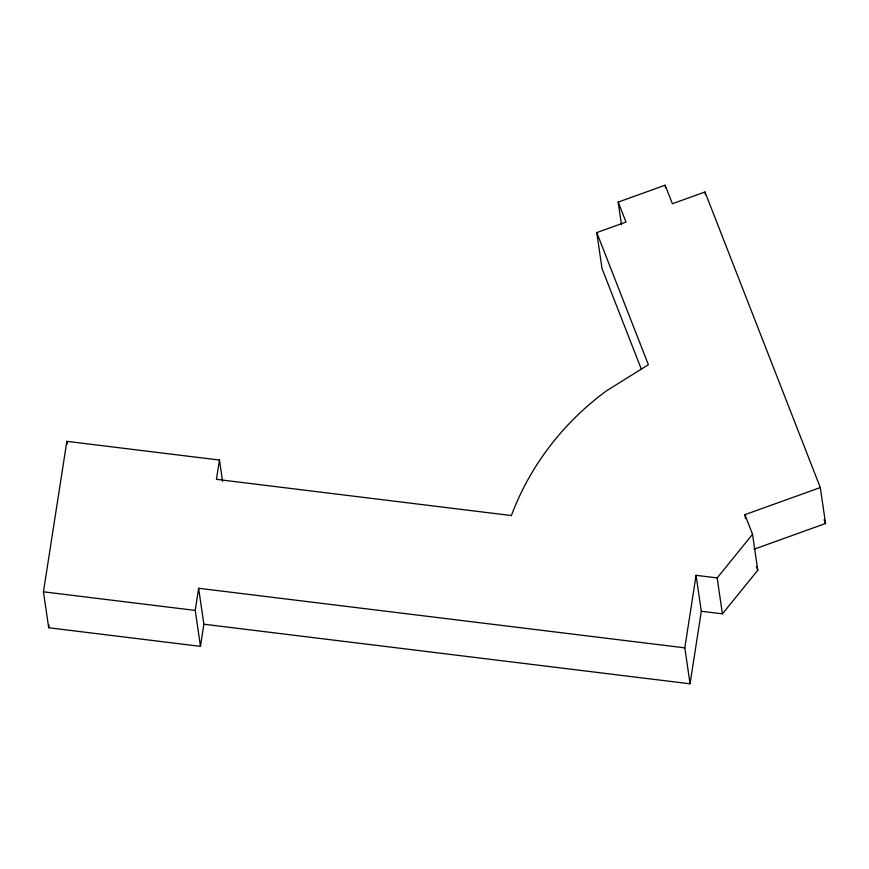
<?xml version="1.0" encoding="UTF-8"?>
<svg xmlns="http://www.w3.org/2000/svg" width="869" height="869" viewBox="0 0 869 869"><rect width="100%" height="100%" fill="white"/><g stroke="black" fill="none" stroke-linecap="round" stroke-linejoin="round"><path stroke-width="1.3" d="M222.583 481.35L219.466 460.049L66.859 441.343L43.45 591.811L48.697 627.755L200.478 646.362L195.243 610.418L198.621 588.27L684.815 647.861L690.062 683.805L203.867 624.214L198.621 588.27M200.478 646.362L203.867 624.214M48.697 627.755L49.109 625.093M684.815 647.861L696.069 575.321L717.175 577.907L752.532 534.294L744.929 514.665L820.303 487.552L704.987 192.006L672.389 203.737L665.133 185.195L618.185 202.108L621.487 224.745M690.062 683.805L701.316 611.265L696.069 575.321M219.466 460.049L216.424 479.34L511.385 515.545A283.294 267.044 -8.3 0 1 606.214 391.017L648.383 364.719L596.775 232.577L626.006 222.073L618.185 202.108M701.316 611.265L722.421 613.851L757.779 570.249L752.532 534.294M754.01 549.241L825.55 523.496L820.303 487.552M43.45 591.811L195.243 610.418M824.073 519.716L825.55 523.496M641.344 369.206L602.021 268.521L596.775 232.577M756.356 566.566L757.779 570.249M704.987 192.006L705.378 194.667M744.929 514.665L745.515 518.663M665.133 185.195L665.524 187.856M717.175 577.907L722.421 613.851M66.859 441.343L67.25 444.005"/></g></svg>
